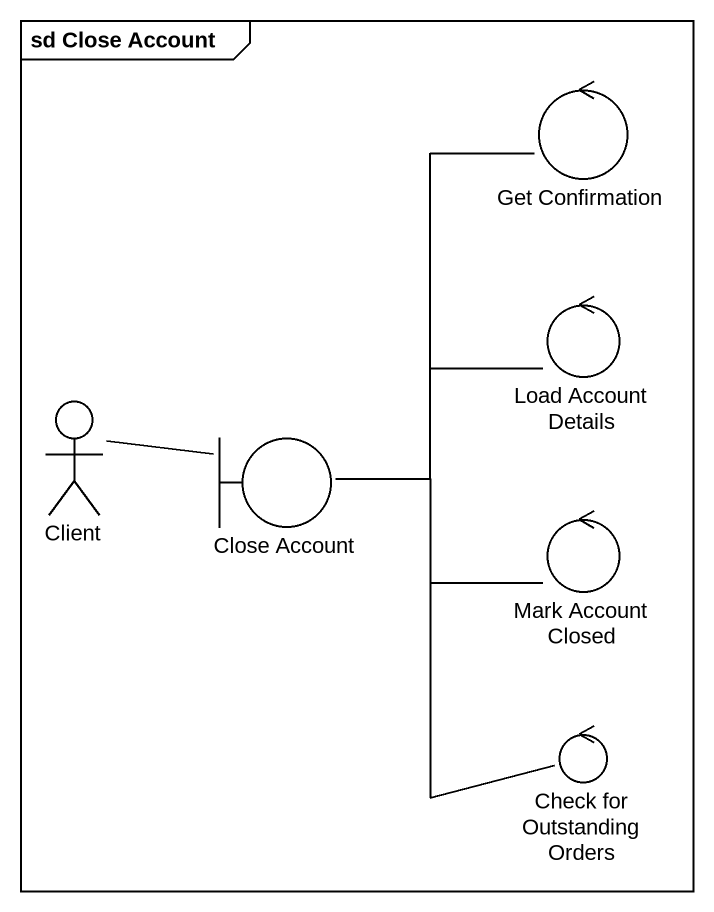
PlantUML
@startuml
mainframe sd Close Account
control "Get Confirmation" as Get_Confirmation
control "Load Account Details" as Load_Account_Details
actor Client
boundary "Close Account" as Close_Account
control "Mark Account Closed" as Mark_Account_Closed
control "Check for Outstanding Orders" as Check_for_Outstanding_Orders
Client -right- Close_Account
Close_Account -up- Get_Confirmation
Close_Account -right- Load_Account_Details
Close_Account -right- Mark_Account_Closed
Close_Account -- Check_for_Outstanding_Orders
@enduml
